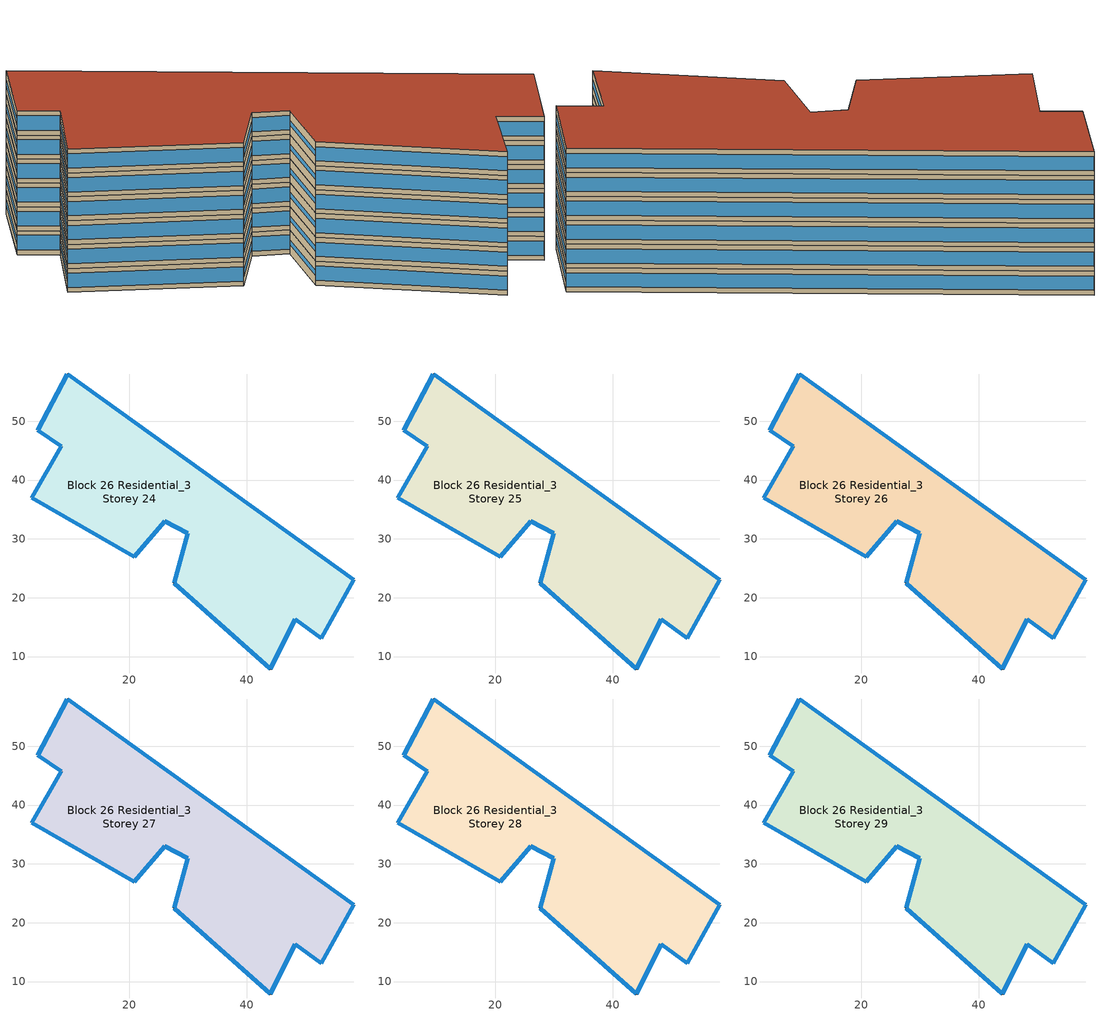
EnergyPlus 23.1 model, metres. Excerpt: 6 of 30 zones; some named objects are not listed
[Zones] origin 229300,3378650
Block 26 Residential_3 Storey 24
 floor outside (Project Floor): 58.23,23.07 52.69,13.11 48.26,16.33 44.01,7.89 27.66,22.5 29.99,30.98 26.1,32.97 20.86,27 3.43,36.97 8.45,45.73 4.49,48.49 9.53,58.01 z72
 wall outside (Project Wall): 9.53,58.01 4.49,48.49 8.45,45.73 3.43,36.97 20.86,27 26.1,32.97 29.99,30.98 27.66,22.5 44.01,7.89 48.26,16.33 52.69,13.11 58.23,23.07 9.53,58.01 z72:75
 window (Residential_west_window_construction): 9.53,58.01 4.49,48.49 / 8.45,45.72 3.43,36.98 / 29.99,30.98 27.66,22.5 z73.2:73.8
 window (Residential_south_window_construction): 4.49,48.49 8.45,45.73 / 3.44,36.97 20.85,27 / 26.1,32.97 29.99,30.99 / 27.67,22.49 44.01,7.9 / 48.26,16.32 52.69,13.11 z72.6:74.4
 window (Residential_east_window_construction): 20.86,27 26.1,32.97 / 44.02,7.89 48.26,16.32 / 52.7,13.11 58.22,23.06 z73.12:73.88
 window (Residential_north_window_construction): 58.2,23.08 9.55,58 z72.6:74.4
 roof outside (Project Ceiling): 52.69,13.11 58.23,23.07 9.53,58.01 4.49,48.49 8.45,45.73 3.43,36.97 20.86,27 26.1,32.97 29.99,30.98 27.66,22.5 44.01,7.89 48.26,16.33 z75
Block 26 Residential_3 Storey 25
 floor outside (Project Floor): 58.23,23.07 52.69,13.11 48.26,16.33 44.01,7.89 27.66,22.5 29.99,30.98 26.1,32.97 20.86,27 3.43,36.97 8.45,45.73 4.49,48.49 9.53,58.01 z75
 wall outside (Project Wall): 9.53,58.01 4.49,48.49 8.45,45.73 3.43,36.97 20.86,27 26.1,32.97 29.99,30.98 27.66,22.5 44.01,7.89 48.26,16.33 52.69,13.11 58.23,23.07 9.53,58.01 z75:78
 window (Residential_west_window_construction): 9.53,58.01 4.49,48.49 / 8.45,45.72 3.43,36.98 / 29.99,30.98 27.66,22.5 z76.2:76.8
 window (Residential_south_window_construction): 4.49,48.49 8.45,45.73 / 3.44,36.97 20.85,27 / 26.1,32.97 29.99,30.99 / 27.67,22.49 44.01,7.9 / 48.26,16.32 52.69,13.11 z75.6:77.4
 window (Residential_east_window_construction): 20.86,27 26.1,32.97 / 44.02,7.89 48.26,16.32 / 52.7,13.11 58.22,23.06 z76.12:76.88
 window (Residential_north_window_construction): 58.2,23.08 9.55,58 z75.6:77.4
 roof outside (Project Ceiling): 52.69,13.11 58.23,23.07 9.53,58.01 4.49,48.49 8.45,45.73 3.43,36.97 20.86,27 26.1,32.97 29.99,30.98 27.66,22.5 44.01,7.89 48.26,16.33 z78
Block 26 Residential_3 Storey 26
 floor outside (Project Floor): 58.23,23.07 52.69,13.11 48.26,16.33 44.01,7.89 27.66,22.5 29.99,30.98 26.1,32.97 20.86,27 3.43,36.97 8.45,45.73 4.49,48.49 9.53,58.01 z78
 wall outside (Project Wall): 9.53,58.01 4.49,48.49 8.45,45.73 3.43,36.97 20.86,27 26.1,32.97 29.99,30.98 27.66,22.5 44.01,7.89 48.26,16.33 52.69,13.11 58.23,23.07 9.53,58.01 z78:81
 window (Residential_west_window_construction): 9.53,58.01 4.49,48.49 / 8.45,45.72 3.43,36.98 / 29.99,30.98 27.66,22.5 z79.2:79.8
 window (Residential_south_window_construction): 4.49,48.49 8.45,45.73 / 3.44,36.97 20.85,27 / 26.1,32.97 29.99,30.99 / 27.67,22.49 44.01,7.9 / 48.26,16.32 52.69,13.11 z78.6:80.4
 window (Residential_east_window_construction): 20.86,27 26.1,32.97 / 44.02,7.89 48.26,16.32 / 52.7,13.11 58.22,23.06 z79.12:79.88
 window (Residential_north_window_construction): 58.2,23.08 9.55,58 z78.6:80.4
 roof outside (Project Ceiling): 52.69,13.11 58.23,23.07 9.53,58.01 4.49,48.49 8.45,45.73 3.43,36.97 20.86,27 26.1,32.97 29.99,30.98 27.66,22.5 44.01,7.89 48.26,16.33 z81
Block 26 Residential_3 Storey 27
 floor outside (Project Floor): 58.23,23.07 52.69,13.11 48.26,16.33 44.01,7.89 27.66,22.5 29.99,30.98 26.1,32.97 20.86,27 3.43,36.97 8.45,45.73 4.49,48.49 9.53,58.01 z81
 wall outside (Project Wall): 9.53,58.01 4.49,48.49 8.45,45.73 3.43,36.97 20.86,27 26.1,32.97 29.99,30.98 27.66,22.5 44.01,7.89 48.26,16.33 52.69,13.11 58.23,23.07 9.53,58.01 z81:84
 window (Residential_west_window_construction): 9.53,58.01 4.49,48.49 / 8.45,45.72 3.43,36.98 / 29.99,30.98 27.66,22.5 z82.2:82.8
 window (Residential_south_window_construction): 4.49,48.49 8.45,45.73 / 3.44,36.97 20.85,27 / 26.1,32.97 29.99,30.99 / 27.67,22.49 44.01,7.9 / 48.26,16.32 52.69,13.11 z81.6:83.4
 window (Residential_east_window_construction): 20.86,27 26.1,32.97 / 44.02,7.89 48.26,16.32 / 52.7,13.11 58.22,23.06 z82.12:82.88
 window (Residential_north_window_construction): 58.2,23.08 9.55,58 z81.6:83.4
 roof outside (Project Ceiling): 52.69,13.11 58.23,23.07 9.53,58.01 4.49,48.49 8.45,45.73 3.43,36.97 20.86,27 26.1,32.97 29.99,30.98 27.66,22.5 44.01,7.89 48.26,16.33 z84
Block 26 Residential_3 Storey 28
 floor outside (Project Floor): 58.23,23.07 52.69,13.11 48.26,16.33 44.01,7.89 27.66,22.5 29.99,30.98 26.1,32.97 20.86,27 3.43,36.97 8.45,45.73 4.49,48.49 9.53,58.01 z84
 wall outside (Project Wall): 9.53,58.01 4.49,48.49 8.45,45.73 3.43,36.97 20.86,27 26.1,32.97 29.99,30.98 27.66,22.5 44.01,7.89 48.26,16.33 52.69,13.11 58.23,23.07 9.53,58.01 z84:87
 window (Residential_west_window_construction): 9.53,58.01 4.49,48.49 / 8.45,45.72 3.43,36.98 / 29.99,30.98 27.66,22.5 z85.2:85.8
 window (Residential_south_window_construction): 4.49,48.49 8.45,45.73 / 3.44,36.97 20.85,27 / 26.1,32.97 29.99,30.99 / 27.67,22.49 44.01,7.9 / 48.26,16.32 52.69,13.11 z84.6:86.4
 window (Residential_east_window_construction): 20.86,27 26.1,32.97 / 44.02,7.89 48.26,16.32 / 52.7,13.11 58.22,23.06 z85.12:85.88
 window (Residential_north_window_construction): 58.2,23.08 9.55,58 z84.6:86.4
 roof outside (Project Ceiling): 52.69,13.11 58.23,23.07 9.53,58.01 4.49,48.49 8.45,45.73 3.43,36.97 20.86,27 26.1,32.97 29.99,30.98 27.66,22.5 44.01,7.89 48.26,16.33 z87
Block 26 Residential_3 Storey 29
 floor outside (Project Floor): 58.23,23.07 52.69,13.11 48.26,16.33 44.01,7.89 27.66,22.5 29.99,30.98 26.1,32.97 20.86,27 3.43,36.97 8.45,45.73 4.49,48.49 9.53,58.01 z87
 wall outside (Project Wall): 9.53,58.01 4.49,48.49 8.45,45.73 3.43,36.97 20.86,27 26.1,32.97 29.99,30.98 27.66,22.5 44.01,7.89 48.26,16.33 52.69,13.11 58.23,23.07 9.53,58.01 z87:90
 window (Residential_west_window_construction): 9.53,58.01 4.49,48.49 / 8.45,45.72 3.43,36.98 / 29.99,30.98 27.66,22.5 z88.2:88.8
 window (Residential_south_window_construction): 4.49,48.49 8.45,45.73 / 3.44,36.97 20.85,27 / 26.1,32.97 29.99,30.99 / 27.67,22.49 44.01,7.9 / 48.26,16.32 52.69,13.11 z87.6:89.4
 window (Residential_east_window_construction): 20.86,27 26.1,32.97 / 44.02,7.89 48.26,16.32 / 52.7,13.11 58.22,23.06 z88.12:88.88
 window (Residential_north_window_construction): 58.2,23.08 9.55,58 z87.6:89.4
 roof outside (Project Flat Roof): 52.69,13.11 58.23,23.07 9.53,58.01 4.49,48.49 8.45,45.73 3.43,36.97 20.86,27 26.1,32.97 29.99,30.98 27.66,22.5 44.01,7.89 48.26,16.33 z90
[Building]
Building_1: North Axis=0; Terrain=City; Loads Convergence Tolerance Value=0.04; Temperature Convergence Tolerance Value=0.4; Solar Distribution=FullExterior; Maximum Number of Warmup Days=25; Minimum Number of Warmup Days=6
[Site:Location]
CHN Design_Conditions: Latitude=30; Longitude=114; Time Zone=8; Elevation=12
[SIZINGPERIOD:DESIGNDAY] Day of Month=21; DryBulb Temperature Range Modifier Type=DefaultMultipliers; Humidity Condition Type=Wetbulb; Barometric Pressure=101181; Rain Indicator=No; Snow Indicator=No; Daylight Saving Time Indicator=No; Sky Clearness=0; Begin Environment Reset Mode=FullResetAtBeginEnvironment
Name | Month | Day Type | Maximum DryBulb Temperature | Daily DryBulb Temperature Range | Wetbulb or DewPoint at Maximum DryBulb | Wind Speed | Wind Direction | Solar Model Indicator | ASHRAE Clear Sky Optical Depth for Beam Irradiance taub | ASHRAE Clear Sky Optical Depth for Diffuse Irradiance taud
Ann Htg 99.6% Condns DB | 1 | WinterDesignDay | -10 | 0 | -4.8 | 1 | 340 | ASHRAEClearSky | 0 | 0
Ann Clg .4% Condns DB=>MWB | 7 | SummerDesignDay | 40 | 6.6 | 27.1 | 3.5 | 220 | ASHRAETau | 0.781 | 1.413
[MATERIAL]
DefaultMaterial: Roughness=Rough; Thickness=0.1; Conductivity=0.1; Density=1000; Specific Heat=1000; Thermal Absorptance=0.9; Solar Absorptance=0.7; Visible Absorptance=0.7
[WINDOWMATERIAL:SIMPLEGLAZINGSYSTEM] Solar Heat Gain Coefficient=0.4; Visible Transmittance=0.6
Name | UFactor
Residential_east_window; Residential_south_window; Residential_north_window | 2
Residential_west_window | 1.5
[CONSTRUCTION]
Project Wall; Project Floor; Project Flat Roof; Project Ceiling: DefaultMaterial
Residential_east_window_construction: Residential_east_window
Residential_south_window_construction: Residential_south_window
Residential_west_window_construction: Residential_west_window
Residential_north_window_construction: Residential_north_window
[SPACE] Ceiling Height=autocalculate; Volume=autocalculate; Floor Area=autocalculate; Space Type=Residential
Name | Zone
Block 26 Residential_3 Storey 24_space | Block 26 Residential_3 Storey 24
Block 26 Residential_3 Storey 25_space | Block 26 Residential_3 Storey 25
Block 26 Residential_3 Storey 26_space | Block 26 Residential_3 Storey 26
Block 26 Residential_3 Storey 27_space | Block 26 Residential_3 Storey 27
Block 26 Residential_3 Storey 28_space | Block 26 Residential_3 Storey 28
Block 26 Residential_3 Storey 29_space | Block 26 Residential_3 Storey 29
[SPACELIST]
Residential: Block 26 Residential_3 Storey 0_space, Block 26 Residential_3 Storey 1_space, Block 26 Residential_3 Storey 2_space, Block 26 Residential_3 Storey 3_space, Block 26 Residential_3 Storey 4_space, Block 26 Residential_3 Storey 5_space, Block 26 Residential_3 Storey 6_space, Block 26 Residential_3 Storey 7_space, Block 26 Residential_3 Storey 8_space, Block 26 Residential_3 Storey 9_space, Block 26 Residential_3 Storey 10_space, Block 26 Residential_3 Storey 11_space, Block 26 Residential_3 Storey 12_space, Block 26 Residential_3 Storey 13_space, Block 26 Residential_3 Storey 14_space, Block 26 Residential_3 Storey 15_space, Block 26 Residential_3 Storey 16_space, Block 26 Residential_3 Storey 17_space, Block 26 Residential_3 Storey 18_space, Block 26 Residential_3 Storey 19_space, Block 26 Residential_3 Storey 20_space, Block 26 Residential_3 Storey 21_space, Block 26 Residential_3 Storey 22_space, Block 26 Residential_3 Storey 23_space, Block 26 Residential_3 Storey 24_space, Block 26 Residential_3 Storey 25_space, Block 26 Residential_3 Storey 26_space, Block 26 Residential_3 Storey 27_space, Block 26 Residential_3 Storey 28_space, Block 26 Residential_3 Storey 29_space
[ZONE] Type=1; Multiplier=1; Ceiling Height=autocalculate; Volume=autocalculate; Floor Area=autocalculate; Part of Total Floor Area=Yes
Block 26 Residential_3 Storey 24; Block 26 Residential_3 Storey 25; Block 26 Residential_3 Storey 26; Block 26 Residential_3 Storey 27; Block 26 Residential_3 Storey 28; Block 26 Residential_3 Storey 29
[PEOPLE]
People_for_residential: Zone or ZoneList or Space or SpaceList=Residential; Number of People Schedule=SeasonalSchedule_Schedule_residential_people; Number of People Calculation Method=People/Area; People per Floor Area=0.04; Fraction Radiant=0.3; Sensible Heat Fraction=autocalculate; Activity Level Schedule=SeasonalSchedule_Schedule_residential_activity; Carbon Dioxide Generation Rate=3.82e-08; Enable ASHRAE 55 Comfort Warnings=No; Mean Radiant Temperature Calculation Type=ZoneAveraged; Clothing Insulation Calculation Method=ClothingInsulationSchedule; Cold Stress Temperature Threshold=15.56; Heat Stress Temperature Threshold=30
[LIGHTS]
Light_for_residential: Zone or ZoneList or Space or SpaceList=Residential; Schedule=SeasonalSchedule_residential_lighting; Design Level Calculation Method=Watts/Area; Watts per Zone Floor Area=5; Return Air Fraction=0; Fraction Radiant=0.32; Fraction Visible=0.25; Fraction Replaceable=1; EndUse Subcategory=General; Return Air Fraction Calculated from Plenum Temperature=No; Return Air Fraction Function of Plenum Temperature Coefficient 1=0; Return Air Fraction Function of Plenum Temperature Coefficient 2=0
[ELECTRICEQUIPMENT]
Equipment_for_residential: Zone or ZoneList or Space or SpaceList=Residential; Schedule=SeasonalSchedule_Schedule_residential_equipment; Design Level Calculation Method=Watts/Area; Watts per Zone Floor Area=3.8; Fraction Latent=0; Fraction Radiant=0; Fraction Lost=0; EndUse Subcategory=Electric Equipment
[DAYLIGHTING:CONTROLS] Illuminance Setpoint at Reference Point 1=300
Name | Zone or Space | Glare Calculation Daylighting Reference Point | Daylighting Reference Point 1
Dlight_Block 26 Residential_3 Storey 24 | Block 26 Residential_3 Storey 24 | Rpoint_Block 26 Residential_3 Storey 24 | Rpoint_Block 26 Residential_3 Storey 24
Dlight_Block 26 Residential_3 Storey 25 | Block 26 Residential_3 Storey 25 | Rpoint_Block 26 Residential_3 Storey 25 | Rpoint_Block 26 Residential_3 Storey 25
Dlight_Block 26 Residential_3 Storey 26 | Block 26 Residential_3 Storey 26 | Rpoint_Block 26 Residential_3 Storey 26 | Rpoint_Block 26 Residential_3 Storey 26
Dlight_Block 26 Residential_3 Storey 27 | Block 26 Residential_3 Storey 27 | Rpoint_Block 26 Residential_3 Storey 27 | Rpoint_Block 26 Residential_3 Storey 27
Dlight_Block 26 Residential_3 Storey 28 | Block 26 Residential_3 Storey 28 | Rpoint_Block 26 Residential_3 Storey 28 | Rpoint_Block 26 Residential_3 Storey 28
Dlight_Block 26 Residential_3 Storey 29 | Block 26 Residential_3 Storey 29 | Rpoint_Block 26 Residential_3 Storey 29 | Rpoint_Block 26 Residential_3 Storey 29
[HVACTEMPLATE:ZONE:IDEALLOADSAIRSYSTEM] Template Thermostat=Thermostat_for_residential; Maximum Heating Supply Air Temperature=50; Minimum Cooling Supply Air Temperature=13; Maximum Heating Supply Air Humidity Ratio=0.0156; Minimum Cooling Supply Air Humidity Ratio=0.0077; Heating Limit=NoLimit; Cooling Limit=NoLimit; Dehumidification Control Type=ConstantSensibleHeatRatio; Cooling Sensible Heat Ratio=0.7; Dehumidification Setpoint=60; Humidification Control Type=None; Humidification Setpoint=30; Outdoor Air Method=DetailedSpecification; Outdoor Air Flow Rate per Person=0.00944; Outdoor Air Flow Rate per Zone Floor Area=0; Outdoor Air Flow Rate per Zone=0; Design Specification Outdoor Air Object=Ventilation_for_residential; Demand Controlled Ventilation Type=None; Outdoor Air Economizer Type=NoEconomizer; Heat Recovery Type=None; Sensible Heat Recovery Effectiveness=0.7; Latent Heat Recovery Effectiveness=0.65
Block 26 Residential_3 Storey 24; Block 26 Residential_3 Storey 25; Block 26 Residential_3 Storey 26; Block 26 Residential_3 Storey 27; Block 26 Residential_3 Storey 28; Block 26 Residential_3 Storey 29
[DESIGNSPECIFICATION:OUTDOORAIR]
Ventilation_for_residential: Outdoor Air Method=Flow/Person; Outdoor Air Flow per Person=0.00833333; Outdoor Air Flow per Zone Floor Area=0; Outdoor Air Flow per Zone=0; Outdoor Air Flow Air Changes per Hour=0
[SCHEDULE:DAY:HOURLY]
Schedule_residential_lighting_weekday_hourly; Schedule_residential_lighting_holiday_hourly: 0.1, 0.1, 0.1, 0.1, 0.1, 0.8, 0.5, 0, 0, 0, 0, 0, 0, 0, 0, 0, 0, 0, 1, 1, 1, 1, 0.1, 0.1
Schedule_residential_equipment_weekday_hourly: 0.2, 0.2, 0.2, 0.2, 0.2, 0.2, 0.8, 0.8, 0.6, 0.6, 0.8, 0.8, 0.8, 0.5, 0.5, 0.5, 0.6, 0.9, 0.9, 0.9, 0.9, 0.9, 0.2, 0.2
Schedule_residential_equipment_holiday_hourly: 0.2, 0.2, 0.2, 0.2, 0.2, 0.2, 0.75, 1, 0.5, 0.3, 0.5, 0.8, 0.5, 0.25, 0.25, 0.25, 0.25, 0.5, 0.9, 0.8, 0.75, 0.5, 0.2, 0.2
Schedule_residential_people_weekday_hourly: 1, 1, 1, 1, 1, 1, 0.5, 0.5, 0, 0, 0, 0, 0, 0, 0, 0, 0, 0, 0, 0, 0.5, 1, 1, 1
Schedule_residential_people_holiday_hourly: 0.5, 0.5, 0.5, 0.5, 0.5, 0.5, 0.5, 0.5, 0.5, 0.5, 0.5, 0.5, 0.5, 0.5, 0.5, 0.5, 0.5, 0.5, 0.5, 0.5, 0.5, 0.5, 0.5, 0.5
Schedule_residential_activity_weekday_hourly; Schedule_residential_activity_holiday_hourly: 108, 108, 108, 108, 108, 108, 108, 108, 108, 108, 108, 108, 108, 108, 108, 108, 108, 108, 108, 108, 108, 108, 108, 108
[SCHEDULE:WEEK:DAILY]
Schedule_residential_lighting_weekly: Schedule_residential_lighting_holiday_hourly, Schedule_residential_lighting_weekday_hourly, Schedule_residential_lighting_weekday_hourly, Schedule_residential_lighting_weekday_hourly, Schedule_residential_lighting_weekday_hourly, Schedule_residential_lighting_weekday_hourly, Schedule_residential_lighting_holiday_hourly, Schedule_residential_lighting_holiday_hourly, Schedule_residential_lighting_weekday_hourly, Schedule_residential_lighting_weekday_hourly, Schedule_residential_lighting_holiday_hourly, Schedule_residential_lighting_holiday_hourly
Schedule_residential_equipment_weekly: Schedule_residential_equipment_holiday_hourly, Schedule_residential_equipment_weekday_hourly, Schedule_residential_equipment_weekday_hourly, Schedule_residential_equipment_weekday_hourly, Schedule_residential_equipment_weekday_hourly, Schedule_residential_equipment_weekday_hourly, Schedule_residential_equipment_holiday_hourly, Schedule_residential_equipment_holiday_hourly, Schedule_residential_equipment_weekday_hourly, Schedule_residential_equipment_weekday_hourly, Schedule_residential_equipment_holiday_hourly, Schedule_residential_equipment_holiday_hourly
Schedule_residential_people_weekly: Schedule_residential_people_holiday_hourly, Schedule_residential_people_weekday_hourly, Schedule_residential_people_weekday_hourly, Schedule_residential_people_weekday_hourly, Schedule_residential_people_weekday_hourly, Schedule_residential_people_weekday_hourly, Schedule_residential_people_holiday_hourly, Schedule_residential_people_holiday_hourly, Schedule_residential_people_weekday_hourly, Schedule_residential_people_weekday_hourly, Schedule_residential_people_holiday_hourly, Schedule_residential_people_holiday_hourly
Schedule_residential_activity_weekly: Schedule_residential_activity_holiday_hourly, Schedule_residential_activity_weekday_hourly, Schedule_residential_activity_weekday_hourly, Schedule_residential_activity_weekday_hourly, Schedule_residential_activity_weekday_hourly, Schedule_residential_activity_weekday_hourly, Schedule_residential_activity_holiday_hourly, Schedule_residential_activity_holiday_hourly, Schedule_residential_activity_weekday_hourly, Schedule_residential_activity_weekday_hourly, Schedule_residential_activity_holiday_hourly, Schedule_residential_activity_holiday_hourly
[SCHEDULE:YEAR]
SeasonalSchedule_residential_lighting: Schedule_residential_lighting_weekly, 1, 1, 12, 31
SeasonalSchedule_Schedule_residential_equipment: Schedule_residential_equipment_weekly, 1, 1, 12, 31
SeasonalSchedule_Schedule_residential_people: Schedule_residential_people_weekly, 1, 1, 12, 31
SeasonalSchedule_Schedule_residential_activity: Schedule_residential_activity_weekly, 1, 1, 12, 31
